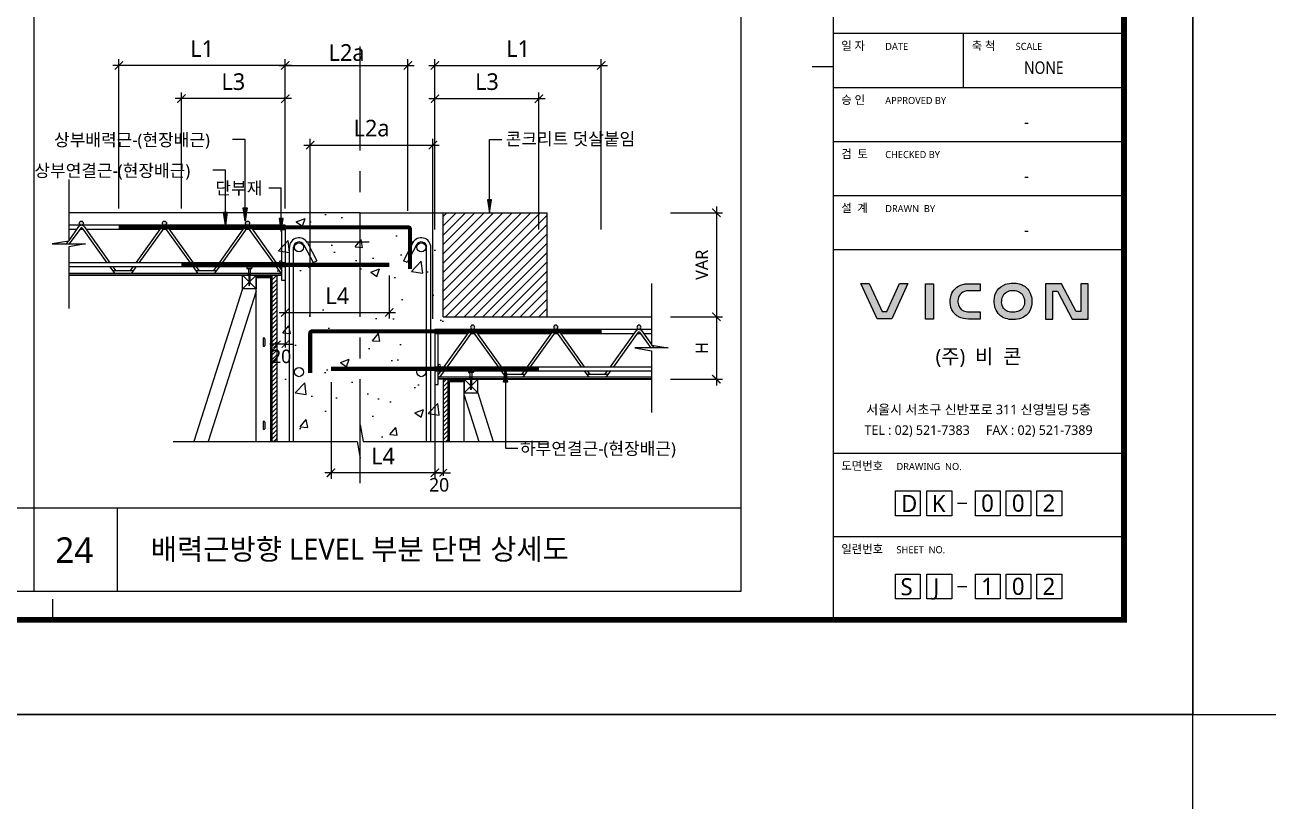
# Model space of a CAD drawing. Extents: x 10983 to 44623, y -18406 to 11294.
# Drawn here: x 24993 to 27983, y -6734 to -4868 of the extents above; entities that cross this region are included whole.
import ezdxf
from ezdxf.enums import TextEntityAlignment as Align

# ---------------------------------------------------------------- set-up
doc = ezdxf.new("R2010")
doc.units = 0
doc.header["$LTSCALE"] = 100
doc.header["$MEASUREMENT"] = 0
doc.header["$PDMODE"] = 3
doc.header["$PDSIZE"] = 10
for name, pattern in [('CEN', [62, 60, -1, 0, -1]), ('CENTERX2', [4, 2.5, -0.5, 0.5, -0.5]), ('HID', [2.5, 1.5, -1]), ('HIDDEN', [0.375, 0.25, -0.125])]:
    doc.linetypes.add(name, pattern=pattern)
doc.layers.get('0').update_dxf_attribs({"linetype": 'CONTINUOUS'})
doc.layers.get('Defpoints').update_dxf_attribs({"color": 165, "linetype": 'CONTINUOUS'})
for name, color, linetype in [('-비콘 단부', 7, 'CONTINUOUS'), ('0-TEXT', 3, 'CONTINUOUS'), ('DECK-CEN', 1, 'CEN'), ('DECK-CON', 2, 'CONTINUOUS'), ('DECK-DIM', 255, 'CONTINUOUS'), ('DECK-ETC STEEL', 6, 'CONTINUOUS'), ('DECK-HATCH', 251, 'CONTINUOUS'), ('DECK-JOINT BAR', 4, 'HIDDEN'), ('DECK-LATTICE', 7, 'CONTINUOUS'), ('DECK-PG', 4, 'CONTINUOUS'), ('DECK-RC', 251, 'CONTINUOUS'), ('DECK-RC(ETC)', 252, 'CONTINUOUS'), ('DECK-TABLE', 7, 'CONTINUOUS'), ('DECK-TEXT', 7, 'CONTINUOUS'), ('DECK-TITLE TEXT', 3, 'CONTINUOUS'), ('DECK-TRANS', 3, 'CONTINUOUS'), ('form', 7, 'CONTINUOUS'), ('form_TEX', 7, 'CONTINUOUS')]:
    doc.layers.add(name, color=color, linetype=linetype)
doc.styles.add('SY Panel', font='malgun.ttf')
doc.styles.add('VICON TEXT', font='malgun.ttf')
doc.dimstyles.new('STDECK-DIM', dxfattribs={"dimtxt": 35, "dimasz": 20, "dimexe": 15, "dimexo": 40, "dimgap": 10, "dimtad": 1, "dimdec": 0, "dimtxsty": 'SY Panel', "dimblk": 'ARCHTICK', "dimcen": 2.5, "dimdle": 15, "dimclrd": 7, "dimclre": 7, "dimclrt": 6, "dimadec": 0, "dimazin": 0, "dimtfac": 1, "dimtdec": 0, "dimtmove": 0, "dimatfit": 3, "dimldrblk": 'ARCHTICK', "dimfxl": 1, "dimarcsym": 0})
doc.dimstyles.new('STDECK-DIM 2', dxfattribs={"dimscale": 2.5, "dimtxt": 12, "dimasz": 7, "dimexe": 3, "dimexo": 3, "dimgap": 3, "dimtad": 1, "dimdec": 0, "dimlunit": 6, "dimtxsty": 'VICON TEXT', "dimblk": 'ARCHTICK', "dimcen": 2.5, "dimclrd": 7, "dimclre": 7, "dimclrt": 6, "dimadec": 0, "dimazin": 0, "dimtfac": 1, "dimtdec": 0, "dimtix": 1, "dimtmove": 0, "dimatfit": 3, "dimfxl": 1, "dimarcsym": 0})
pattern_1 = [(45, (-2415.1005, -5154.619), (-5.3033009, 5.3033009), [])]

# ---------------------------------------------------------------- blocks, each defined once
blk = doc.blocks.new('_ArchTick')
at = {"color": 0, "linetype": 'ByBlock', "const_width": 0.15}
blk.add_lwpolyline([(-0.5, -0.5), (0.5, 0.5)], dxfattribs=at)
blk = doc.blocks.new('*D333')
at = {"layer": 'DECK-DIM', "color": 7, "lineweight": -2}
for p, q in [((25219.5, -5309.9), (25219.5, -4950.5)), ((25619.5, -5309.9), (25619.5, -4950.5)), ((25634.5, -4965.5), (25204.5, -4965.5))]:
    blk.add_line(p, q, dxfattribs=at)
at = {"layer": 'Defpoints', "color": 0, "ltscale": 0.5}
for p in [(25219.5, -4965.5), (25219.5, -5349.9), (25619.5, -5349.9)]:
    blk.add_point(p, dxfattribs=at)
at = {"layer": 'DECK-DIM', "color": 7, "lineweight": -2, "ltscale": 0.5, "xscale": 20, "yscale": 20, "zscale": 20, "rotation": 180}
blk.add_blockref('_ArchTick', (25219.5, -4965.5), dxfattribs=at)
at = {"layer": 'DECK-DIM', "color": 7, "lineweight": -2, "ltscale": 0.5, "xscale": 20, "yscale": 20, "zscale": 20}
blk.add_blockref('_ArchTick', (25619.5, -4965.5), dxfattribs=at)
at = {"layer": 'DECK-DIM', "color": 6, "ltscale": 0.5, "insert": (25419.5, -4925.1), "char_height": 40, "attachment_point": 5, "style": 'SY Panel'}
blk.add_mtext('L1', dxfattribs=at)
blk = doc.blocks.new('*D334')
at = {"layer": 'DECK-DIM', "color": 7, "lineweight": -2}
for p, q in [((25634.5, -5045.5), (25354.5, -5045.5)), ((25369.5, -5309.9), (25369.5, -5030.5)), ((25619.5, -5309.9), (25619.5, -5030.5))]:
    blk.add_line(p, q, dxfattribs=at)
at = {"layer": 'Defpoints', "color": 0, "ltscale": 0.5}
for p in [(25369.5, -5045.5), (25369.5, -5349.9), (25619.5, -5349.9)]:
    blk.add_point(p, dxfattribs=at)
at = {"layer": 'DECK-DIM', "color": 7, "lineweight": -2, "ltscale": 0.5, "xscale": 20, "yscale": 20, "zscale": 20, "rotation": 180}
blk.add_blockref('_ArchTick', (25369.5, -5045.5), dxfattribs=at)
at = {"layer": 'DECK-DIM', "color": 7, "lineweight": -2, "ltscale": 0.5, "xscale": 20, "yscale": 20, "zscale": 20}
blk.add_blockref('_ArchTick', (25619.5, -5045.5), dxfattribs=at)
at = {"layer": 'DECK-DIM', "color": 6, "ltscale": 0.5, "insert": (25494.5, -5004.9), "char_height": 40, "attachment_point": 5, "style": 'SY Panel'}
blk.add_mtext('L3', dxfattribs=at)
blk = doc.blocks.new('*D386')
at = {"layer": 'DECK-DIM', "color": 7, "lineweight": -2}
for p, q in [((25979.5, -5359.9), (25979.5, -4950.5)), ((26379.5, -5359.9), (26379.5, -4950.5)), ((25964.5, -4965.5), (26394.5, -4965.5))]:
    blk.add_line(p, q, dxfattribs=at)
at = {"layer": 'Defpoints', "color": 0, "ltscale": 0.5}
for p in [(26379.5, -4965.5), (25979.5, -5399.9), (26379.5, -5399.9)]:
    blk.add_point(p, dxfattribs=at)
at = {"layer": 'DECK-DIM', "color": 7, "lineweight": -2, "ltscale": 0.5, "xscale": 20, "yscale": 20, "zscale": 20, "rotation": 180}
blk.add_blockref('_ArchTick', (25979.5, -4965.5), dxfattribs=at)
at = {"layer": 'DECK-DIM', "color": 7, "lineweight": -2, "ltscale": 0.5, "xscale": 20, "yscale": 20, "zscale": 20}
blk.add_blockref('_ArchTick', (26379.5, -4965.5), dxfattribs=at)
at = {"layer": 'DECK-DIM', "color": 6, "ltscale": 0.5, "insert": (26179.5, -4925.1), "char_height": 40, "attachment_point": 5, "style": 'SY Panel'}
blk.add_mtext('L1', dxfattribs=at)
blk = doc.blocks.new('*D387')
at = {"layer": 'DECK-DIM', "color": 7, "lineweight": -2}
for p, q in [((26546.2, -5319.9), (26671.2, -5319.9)), ((26656.2, -5304.9), (26656.2, -5584.9)), ((26546.2, -5569.9), (26671.2, -5569.9))]:
    blk.add_line(p, q, dxfattribs=at)
at = {"layer": 'Defpoints', "color": 0, "ltscale": 0.5}
for p in [(26506.2, -5319.9), (26506.2, -5569.9), (26656.2, -5569.9)]:
    blk.add_point(p, dxfattribs=at)
at = {"layer": 'DECK-DIM', "color": 7, "lineweight": -2, "ltscale": 0.5, "xscale": 20, "yscale": 20, "zscale": 20}
for p, rotation in [((26656.2, -5319.9), 90), ((26656.2, -5569.9), 270)]:
    blk.add_blockref('_ArchTick', p, dxfattribs=dict(at, rotation=rotation))
at = {"layer": 'DECK-DIM', "color": 6, "ltscale": 0.5, "insert": (26621.2, -5444.9), "char_height": 30, "attachment_point": 5, "rotation": 90, "style": 'SY Panel'}
blk.add_mtext('VAR', dxfattribs=at)
blk = doc.blocks.new('*D388')
at = {"layer": 'DECK-DIM', "color": 7, "lineweight": -2}
for p, q in [((26656.2, -5554.9), (26656.2, -5734.9)), ((26546.2, -5569.9), (26671.2, -5569.9)), ((26546.2, -5719.9), (26671.2, -5719.9))]:
    blk.add_line(p, q, dxfattribs=at)
at = {"layer": 'Defpoints', "color": 0, "ltscale": 0.5}
for p in [(26506.2, -5569.9), (26506.2, -5719.9), (26656.2, -5719.9)]:
    blk.add_point(p, dxfattribs=at)
at = {"layer": 'DECK-DIM', "color": 7, "lineweight": -2, "ltscale": 0.5, "xscale": 20, "yscale": 20, "zscale": 20}
for p, rotation in [((26656.2, -5569.9), 90), ((26656.2, -5719.9), 270)]:
    blk.add_blockref('_ArchTick', p, dxfattribs=dict(at, rotation=rotation))
at = {"layer": 'DECK-DIM', "color": 6, "ltscale": 0.5, "insert": (26621.2, -5644.9), "char_height": 30, "attachment_point": 5, "rotation": 90, "style": 'SY Panel'}
blk.add_mtext('H', dxfattribs=at)
blk = doc.blocks.new('*D389')
at = {"layer": 'DECK-DIM', "color": 7, "lineweight": -2}
for p, q in [((25979.5, -5806.2), (25979.5, -5952.4)), ((25999.5, -5806.2), (25999.5, -5952.4)), ((25979.5, -5944.9), (25962, -5944.9)), ((25979.5, -5944.9), (25999.5, -5944.9)), ((25999.5, -5944.9), (26017, -5944.9))]:
    blk.add_line(p, q, dxfattribs=at)
at = {"layer": 'Defpoints', "color": 0, "ltscale": 0.5}
for p in [(25979.5, -5798.7), (25999.5, -5798.7), (25999.5, -5944.9)]:
    blk.add_point(p, dxfattribs=at)
at = {"layer": 'DECK-DIM', "color": 7, "lineweight": -2, "ltscale": 0.5, "xscale": 17.5, "yscale": 17.5, "zscale": 17.5}
blk.add_blockref('_ArchTick', (25979.5, -5944.9), dxfattribs=at)
at = {"layer": 'DECK-DIM', "color": 7, "lineweight": -2, "ltscale": 0.5, "xscale": 17.5, "yscale": 17.5, "zscale": 17.5, "rotation": 180}
blk.add_blockref('_ArchTick', (25999.5, -5944.9), dxfattribs=at)
at = {"layer": 'DECK-DIM', "color": 6, "ltscale": 0.5, "insert": (25989.5, -5974.2), "char_height": 32.5, "attachment_point": 5, "style": 'VICON TEXT'}
blk.add_mtext('20', dxfattribs=at)
blk = doc.blocks.new('*D390')
at = {"layer": 'DECK-DIM', "color": 7, "lineweight": -2}
for p, q in [((25964.5, -5045.5), (26244.5, -5045.5)), ((25979.5, -5359.9), (25979.5, -5030.5)), ((26229.5, -5359.9), (26229.5, -5030.5))]:
    blk.add_line(p, q, dxfattribs=at)
at = {"layer": 'Defpoints', "color": 0, "ltscale": 0.5}
for p in [(26229.5, -5045.5), (25979.5, -5399.9), (26229.5, -5399.9)]:
    blk.add_point(p, dxfattribs=at)
at = {"layer": 'DECK-DIM', "color": 7, "lineweight": -2, "ltscale": 0.5, "xscale": 20, "yscale": 20, "zscale": 20, "rotation": 180}
blk.add_blockref('_ArchTick', (25979.5, -5045.5), dxfattribs=at)
at = {"layer": 'DECK-DIM', "color": 7, "lineweight": -2, "ltscale": 0.5, "xscale": 20, "yscale": 20, "zscale": 20}
blk.add_blockref('_ArchTick', (26229.5, -5045.5), dxfattribs=at)
at = {"layer": 'DECK-DIM', "color": 6, "ltscale": 0.5, "insert": (26104.5, -5004.9), "char_height": 40, "attachment_point": 5, "style": 'SY Panel'}
blk.add_mtext('L3', dxfattribs=at)
blk = doc.blocks.new('*D391')
at = {"layer": 'DECK-DIM', "color": 7, "lineweight": -2}
for p, q in [((25599.5, -5497.4), (25599.5, -5643.5)), ((25619.5, -5497.4), (25619.5, -5643.5)), ((25599.5, -5636), (25582, -5636)), ((25619.5, -5636), (25599.5, -5636)), ((25619.5, -5636), (25637, -5636))]:
    blk.add_line(p, q, dxfattribs=at)
at = {"layer": 'Defpoints', "color": 0, "ltscale": 0.5}
for p in [(25599.5, -5489.9), (25619.5, -5489.9), (25599.5, -5636)]:
    blk.add_point(p, dxfattribs=at)
at = {"layer": 'DECK-DIM', "color": 7, "lineweight": -2, "ltscale": 0.5, "xscale": 17.5, "yscale": 17.5, "zscale": 17.5}
blk.add_blockref('_ArchTick', (25599.5, -5636), dxfattribs=at)
at = {"layer": 'DECK-DIM', "color": 7, "lineweight": -2, "ltscale": 0.5, "xscale": 17.5, "yscale": 17.5, "zscale": 17.5, "rotation": 180}
blk.add_blockref('_ArchTick', (25619.5, -5636), dxfattribs=at)
at = {"layer": 'DECK-DIM', "color": 6, "ltscale": 0.5, "insert": (25609.5, -5665.3), "char_height": 32.5, "attachment_point": 5, "style": 'VICON TEXT'}
blk.add_mtext('20', dxfattribs=at)
blk = doc.blocks.new('*D392')
at = {"layer": 'DECK-DIM', "color": 7, "lineweight": -2}
for p, q in [((25619.5, -5470.4), (25619.5, -5574.3)), ((25869.5, -5470.4), (25869.5, -5574.3)), ((25604.5, -5559.3), (25884.5, -5559.3))]:
    blk.add_line(p, q, dxfattribs=at)
at = {"layer": 'Defpoints', "color": 0, "ltscale": 0.5}
for p in [(25619.5, -5430.4), (25869.5, -5430.4), (25869.5, -5559.3)]:
    blk.add_point(p, dxfattribs=at)
at = {"layer": 'DECK-DIM', "color": 7, "lineweight": -2, "ltscale": 0.5, "xscale": 20, "yscale": 20, "zscale": 20, "rotation": 180}
blk.add_blockref('_ArchTick', (25619.5, -5559.3), dxfattribs=at)
at = {"layer": 'DECK-DIM', "color": 7, "lineweight": -2, "ltscale": 0.5, "xscale": 20, "yscale": 20, "zscale": 20}
blk.add_blockref('_ArchTick', (25869.5, -5559.3), dxfattribs=at)
at = {"layer": 'DECK-DIM', "color": 6, "ltscale": 0.5, "insert": (25744.5, -5519.3), "char_height": 40, "attachment_point": 5, "style": 'SY Panel'}
blk.add_mtext('L4', dxfattribs=at)
blk = doc.blocks.new('*D393')
at = {"layer": 'DECK-DIM', "color": 7, "lineweight": -2}
for p, q in [((25729.5, -5727.3), (25729.5, -5959.9)), ((25979.5, -5723), (25979.5, -5959.9)), ((25994.5, -5944.9), (25714.5, -5944.9))]:
    blk.add_line(p, q, dxfattribs=at)
at = {"layer": 'Defpoints', "color": 0, "ltscale": 0.5}
for p in [(25729.5, -5687.3), (25979.5, -5683), (25729.5, -5944.9)]:
    blk.add_point(p, dxfattribs=at)
at = {"layer": 'DECK-DIM', "color": 7, "lineweight": -2, "ltscale": 0.5, "xscale": 20, "yscale": 20, "zscale": 20, "rotation": 180}
blk.add_blockref('_ArchTick', (25729.5, -5944.9), dxfattribs=at)
at = {"layer": 'DECK-DIM', "color": 7, "lineweight": -2, "ltscale": 0.5, "xscale": 20, "yscale": 20, "zscale": 20}
blk.add_blockref('_ArchTick', (25979.5, -5944.9), dxfattribs=at)
at = {"layer": 'DECK-DIM', "color": 6, "ltscale": 0.5, "insert": (25854.5, -5904.9), "char_height": 40, "attachment_point": 5, "style": 'SY Panel'}
blk.add_mtext('L4', dxfattribs=at)
blk = doc.blocks.new('*D161')
at = {"layer": 'DECK-DIM', "color": 7, "lineweight": -2}
for p, q in [((25619.5, -5309.9), (25619.5, -4950.5)), ((25914.5, -5314.9), (25914.5, -4950.5)), ((25604.5, -4965.5), (25929.5, -4965.5))]:
    blk.add_line(p, q, dxfattribs=at)
at = {"layer": 'Defpoints', "color": 0, "ltscale": 0.5}
for p in [(25914.5, -4965.5), (25619.5, -5349.9), (25914.5, -5354.9)]:
    blk.add_point(p, dxfattribs=at)
at = {"layer": 'DECK-DIM', "color": 7, "lineweight": -2, "ltscale": 0.5, "xscale": 20, "yscale": 20, "zscale": 20, "rotation": 180}
blk.add_blockref('_ArchTick', (25619.5, -4965.5), dxfattribs=at)
at = {"layer": 'DECK-DIM', "color": 7, "lineweight": -2, "ltscale": 0.5, "xscale": 20, "yscale": 20, "zscale": 20}
blk.add_blockref('_ArchTick', (25914.5, -4965.5), dxfattribs=at)
at = {"layer": 'DECK-DIM', "color": 6, "ltscale": 0.5, "insert": (25767, -4934.9), "char_height": 40, "attachment_point": 5, "style": 'SY Panel'}
blk.add_mtext('L2a', dxfattribs=at)
blk = doc.blocks.new('*D162')
at = {"layer": 'DECK-DIM', "color": 7, "lineweight": -2}
for p, q in [((25679.5, -5569.9), (25679.5, -5142.1)), ((25974.5, -5574.9), (25974.5, -5142.1)), ((25664.5, -5157.1), (25989.5, -5157.1))]:
    blk.add_line(p, q, dxfattribs=at)
at = {"layer": 'Defpoints', "color": 0, "ltscale": 0.5}
for p in [(25974.5, -5157.1), (25679.5, -5609.9), (25974.5, -5614.9)]:
    blk.add_point(p, dxfattribs=at)
at = {"layer": 'DECK-DIM', "color": 7, "lineweight": -2, "ltscale": 0.5, "xscale": 20, "yscale": 20, "zscale": 20, "rotation": 180}
blk.add_blockref('_ArchTick', (25679.5, -5157.1), dxfattribs=at)
at = {"layer": 'DECK-DIM', "color": 7, "lineweight": -2, "ltscale": 0.5, "xscale": 20, "yscale": 20, "zscale": 20}
blk.add_blockref('_ArchTick', (25974.5, -5157.1), dxfattribs=at)
at = {"layer": 'DECK-DIM', "color": 6, "ltscale": 0.5, "insert": (25827, -5116.5), "char_height": 40, "attachment_point": 5, "style": 'SY Panel'}
blk.add_mtext('L2a', dxfattribs=at)
blk = doc.blocks.new('tg3')
at = {"layer": 'DECK-TRANS', "ltscale": 0.5}
h = blk.add_hatch(color=3, dxfattribs=at)
h.dxf.hatch_style = 1
h.paths.add_polyline_path([(6018.8, 42141.7, 1), (6008.8, 42141.7, 0.399881), (6013.6, 42136.7), (6014.1, 42136.7, 0.399881)])
h.paths.add_polyline_path([(6208.9, 42141.7, 1), (6218.9, 42141.7, 1)])
h.paths.add_polyline_path([(6418.8, 42141.7, 1), (6408.8, 42141.7, 0.399881), (6413.6, 42136.7), (6414.1, 42136.7, 0.399881)])
at = {"layer": '-비콘 단부', "color": 116, "ltscale": 0.5}
blk.add_lwpolyline([(6496.5, 42046.7), (6496.5, 42126.7), (6504.5, 42126.7), (6504.5, 42004), (6496.5, 42004), (6496.5, 42036.7)], dxfattribs=at)
blk.add_circle((6494, 42049.2), 2.5, dxfattribs=at)
at = {"layer": 'DECK-LATTICE', "ltscale": 0.5}
for p, q in [((6504.5, 42136.7), (5983.8, 42136.7)), ((6007.5, 42133.4), (5983.8, 42100.3)), ((6020.5, 42133.4), (6082.8, 42046.7)), ((6207.5, 42133.4), (6145.2, 42046.7)), ((6220.5, 42133.4), (6282.8, 42046.7)), ((6407.5, 42133.4), (6345.2, 42046.7)), ((6420.5, 42133.4), (6482.8, 42046.7)), ((6504.5, 42136.7), (6504.5, 42126.7)), ((6002.7, 42126.7), (5983.8, 42126.7)), ((6012.4, 42129.9), (5985, 42091.7)), ((6017.9, 42126.7), (6010.1, 42126.7)), ((6015.6, 42129.9), (6075.4, 42046.7)), ((6202.7, 42126.7), (6025.3, 42126.7)), ((6212.4, 42129.9), (6152.6, 42046.7)), ((6217.9, 42126.7), (6210.1, 42126.7)), ((6215.6, 42129.9), (6275.4, 42046.7)), ((6402.7, 42126.7), (6225.3, 42126.7)), ((6412.4, 42129.9), (6352.6, 42046.7)), ((6417.9, 42126.7), (6410.1, 42126.7)), ((6415.6, 42129.9), (6475.4, 42046.7)), ((6504.5, 42126.7), (6425.3, 42126.7)), ((5982.5, 42098.6), (5977.6, 42091.7)), ((6504.5, 42046.7), (5983.8, 42046.7)), ((6504.5, 42036.7), (5983.8, 42036.7)), ((6082.6, 42036.7), (6093.4, 42021.7)), ((6089.1, 42027.7), (6139, 42027.7)), ((6090, 42036.7), (6096.5, 42027.7)), ((6093.4, 42021.7), (6134.6, 42021.7)), ((6138, 42036.7), (6131.6, 42027.7)), ((6145.4, 42036.7), (6134.6, 42021.7)), ((6282.6, 42036.7), (6293.4, 42021.7)), ((6289.1, 42027.7), (6339, 42027.7)), ((6290, 42036.7), (6296.5, 42027.7)), ((6293.4, 42021.7), (6334.6, 42021.7)), ((6338, 42036.7), (6331.6, 42027.7)), ((6345.4, 42036.7), (6334.6, 42021.7)), ((6482.6, 42036.7), (6493.4, 42021.7)), ((6490, 42036.7), (6496.5, 42027.7))]:
    blk.add_line(p, q, dxfattribs=at)
for centre, radius in [((6014, 42128.7), 8), ((6214, 42128.7), 8), ((6414, 42128.7), 8), ((6014, 42128.7), 2), ((6214, 42128.7), 2), ((6414, 42128.7), 2)]:
    blk.add_arc(centre, radius, 35.7097, 144.2903, dxfattribs=at)
at = {"layer": 'DECK-PG', "ltscale": 0.5}
for p, q in [((5983.8, 42021.7), (6495.5, 42021.7)), ((5983.8, 42017.2), (6495.5, 42017.2)), ((5983.8, 42016.7), (6495.5, 42016.7)), ((6495.5, 42016.7), (6495.5, 42021.7))]:
    blk.add_line(p, q, dxfattribs=at)
at = {"layer": 'DECK-TRANS', "ltscale": 0.5}
for centre in [(6013.8, 42141.7), (6213.9, 42141.7), (6413.8, 42141.7)]:
    blk.add_circle(centre, 5, dxfattribs=at)
blk = doc.blocks.new('VICON 로고')
h = blk.add_hatch(color=8)
h.dxf.hatch_style = 1
h.paths.add_polyline_path([(21112.8, 2783.5), (21157.6, 2783.5), (21205.8, 2889.7), (21180.7, 2889.7), (21142.4, 2805.5), (21128, 2805.5), (21089.6, 2889.7), (21064.5, 2889.7)])
h.paths.add_polyline_path([(21259, 2783.4), (21282.4, 2783.4), (21282.4, 2889.5), (21259, 2889.5)])
h.paths.add_polyline_path([(21356.5, 2842.7, -0.373541), (21386.1, 2868.3), (21423.2, 2868.3), (21423.2, 2889.5), (21386.1, 2889.5, 0.051671), (21370.5, 2887.3, 0.131595), (21347.5, 2874.5, 0.127719), (21335.9, 2855.4, 0.067192), (21332.7, 2835.5, 0.01143), (21332.7, 2833.1, 0.141078), (21341.5, 2804.8, 0.061908), (21348.1, 2797, 0.071442), (21357.9, 2790.3, 0.114733), (21387.6, 2783.4), (21423.2, 2783.4), (21423.2, 2805.1), (21387.6, 2805.1, -0.017106), (21381.1, 2805.6, -0.30682), (21357.5, 2826.2, -0.100525)])
h.paths.add_polyline_path([(21481.4, 2795.5, 0.088872), (21493.7, 2787.3, 0.086691), (21516.4, 2781.7, 0.078736), (21540.8, 2783.9, 0.121785), (21562.4, 2795.4, 0.170478), (21577.7, 2823.4, 0.035083), (21578.6, 2833, 0.022918), (21578.5, 2839.4, 0.077261), (21573.7, 2860.7, 0.105839), (21563.2, 2876.4, 0.135555), (21540.4, 2888.9, 0.052602), (21521.7, 2891.4, 0.091585), (21498.9, 2887.7, 0.320638), (21465.2, 2839.2, 0.222412)])
h.paths.add_polyline_path([(21487.6, 2838.4, -0.297294), (21506.3, 2866.5, -0.092536), (21521.1, 2869.3, -0.087656), (21535.2, 2867.1, -0.116333), (21547.1, 2859.8, -0.095204), (21552.5, 2852.3, -0.065441), (21556.1, 2842.5, -0.047114), (21556.6, 2833.5, -0.031136), (21555.7, 2826.9, -0.137865), (21547.1, 2812.2, -0.101523), (21535.3, 2805.6, -0.091497), (21518, 2803.8, -0.090774), (21502.5, 2807.9, -0.13619), (21491.3, 2819.3, -0.158608)], flags=16)
h.paths.add_polyline_path([(21641.6, 2867.4), (21655.3, 2867.4), (21699.9, 2783.4), (21748, 2783.4), (21748, 2889.5), (21725.9, 2889.5), (21725.9, 2805.5), (21712, 2805.5), (21667.5, 2889.5), (21619.4, 2889.5), (21619.4, 2783.4), (21641.6, 2783.4)])
at = {"color": 8}
for points in [[(21064.5, 2889.7), (21089.6, 2889.7), (21128, 2805.5), (21142.4, 2805.5), (21180.7, 2889.7), (21205.8, 2889.7), (21157.6, 2783.5), (21112.8, 2783.5)], [(21259, 2889.5), (21282.4, 2889.5), (21282.4, 2783.4), (21259, 2783.4)], [(21619.4, 2889.5), (21619.4, 2783.4), (21641.6, 2783.4), (21641.6, 2867.4), (21655.3, 2867.4), (21699.9, 2783.4), (21748, 2783.4), (21748, 2889.5), (21725.9, 2889.5), (21725.9, 2805.5), (21712, 2805.5), (21667.5, 2889.5)]]:
    blk.add_lwpolyline(points, close=True, dxfattribs=at)
for points in [[(21423.2, 2889.5), (21423.2, 2868.3), (21386.1, 2868.3, 0.373541), (21356.5, 2842.7, 0.100525), (21357.5, 2826.2, 0.30682), (21381.1, 2805.6, 0.017106), (21387.6, 2805.1), (21423.2, 2805.1), (21423.2, 2783.4), (21387.6, 2783.4, -0.114733), (21357.9, 2790.3, -0.071442), (21348.1, 2797, -0.061908), (21341.5, 2804.8, -0.141078), (21332.7, 2833.1, -0.01143), (21332.7, 2835.5, -0.067192), (21335.9, 2855.4, -0.127719), (21347.5, 2874.5, -0.131595), (21370.5, 2887.3, -0.051671), (21386.1, 2889.5)], [(21487.6, 2838.4, -0.297294), (21506.3, 2866.5, -0.092536), (21521.1, 2869.3, -0.087656), (21535.2, 2867.1, -0.116333), (21547.1, 2859.8, -0.095204), (21552.5, 2852.3, -0.065441), (21556.1, 2842.5, -0.047114), (21556.6, 2833.5, -0.031136), (21555.7, 2826.9, -0.137865), (21547.1, 2812.2, -0.101523), (21535.3, 2805.6, -0.091497), (21518, 2803.8, -0.090774), (21502.5, 2807.9, -0.13619), (21491.3, 2819.3, -0.158608)]]:
    blk.add_lwpolyline(points, format="xyb", close=True, dxfattribs=at)
blk.add_lwpolyline([(21465.2, 2839.2, -0.320638), (21498.9, 2887.7, -0.091585), (21521.7, 2891.4, -0.052602), (21540.4, 2888.9, -0.135555), (21563.2, 2876.4, -0.105839), (21573.7, 2860.7, -0.077261), (21578.5, 2839.4, -0.022918), (21578.6, 2833, -0.035083), (21577.7, 2823.4, -0.170478), (21562.4, 2795.4, -0.121785), (21540.8, 2783.9, -0.078736), (21516.4, 2781.7, -0.086691), (21493.7, 2787.3, -0.088872), (21481.4, 2795.5, -0.222412), (21465.2, 2839.2, -0.222412)], format="xyb", dxfattribs=at)

msp = doc.modelspace()

# ---------------------------------------------------------------- hatches: boundary and pattern name
at = {"linetype": 'ByBlock'}
h = msp.add_hatch(color=256, dxfattribs=at)
h.paths.add_polyline_path([(26115.4, -5288.4), (26110.7, -5288.4), (26110.7, -5319.9)])
h.paths.add_polyline_path([(26110.7, -5288.4), (26105.9, -5288.4), (26110.7, -5319.9)])
h = msp.add_hatch(color=256, dxfattribs=at)
h.paths.add_polyline_path([(25470.7, -5318.4), (25475.4, -5318.4), (25475.4, -5349.9)])
h.paths.add_polyline_path([(25475.4, -5318.4), (25480.1, -5318.4), (25475.4, -5349.9)])
h = msp.add_hatch(color=256, dxfattribs=at)
h.paths.add_polyline_path([(25518.1, -5308.4), (25522.8, -5308.4), (25522.8, -5339.9)])
h.paths.add_polyline_path([(25522.8, -5308.4), (25527.5, -5308.4), (25522.8, -5339.9)])
h = msp.add_hatch(color=256, dxfattribs=at)
h.paths.add_polyline_path([(25614.5, -5333.8), (25609.7, -5333.8), (25609.7, -5365.2)])
h.paths.add_polyline_path([(25609.7, -5333.8), (25605, -5333.8), (25609.7, -5365.2)])
h = msp.add_hatch(color=256, dxfattribs=at)
h.paths.add_polyline_path([(26148.9, -5695.9), (26148.9, -5727.3), (26153.6, -5727.3)])
h.paths.add_polyline_path([(26148.9, -5695.9), (26144.2, -5727.3), (26148.9, -5727.3)])
at = {"layer": 'DECK-HATCH'}
h = msp.add_hatch(dxfattribs=at)
h.set_pattern_fill('AR-CONC', color=256, scale=30, style=0)
h.set_pattern_definition([(50, (-2415.1, -5154.62), (215.178, -18.8256), [22.5, -247.5]), (355, (-2415.1, -5154.62), (-41.6254, 225.6576), [18, -198]), (100.45144, (-2397.17, -5156.19), (173.5527, 206.832), [19.122, -210.3426]), (46.1842, (-2415.1, -5094.62), (320.1724, -49.6558), [33.75, -371.25]), (96.6356, (-2388.42, -5098.76), (280.3986, 292.2356), [28.683, -315.514]), (351.1842, (-2415.1, -5094.62), (280.3986, 292.2356), [27, -297]), (21, (-2385.1, -5109.62), (179.0721, -120.7857), [22.5, -247.5]), (326, (-2385.1, -5109.62), (72.9946, 217.545), [18, -198]), (71.45144, (-2370.18, -5119.68), (252.0667, 96.7593), [19.122, -210.3426]), (37.5, (-2415.1, -5154.62), (3.64796, 99.86816), [0, -195.6, 0, -201, 0, -198.75]), (7.5, (-2415.1, -5154.62), (78.92086, 118.3235), [0, -114.6, 0, -191.1, 0, -75.75]), (327.5, (-2482, -5154.62), (160.14673, -6.76646), [0, -75, 0, -234, 0, -310.5]), (317.5, (-2512, -5154.62), (174.95585, 30.0315), [0, -97.5, 0, -155.4, 0, -220.5])])
h.paths.add_polyline_path([(25799.5, -5319.9), (25599.5, -5319.9), (25599.5, -5870), (25792.4, -5870), (25799.5, -5910), (25799.5, -5830)])
h.paths.add_polyline_path([(25999.5, -5319.9), (25799.5, -5319.9), (25799.5, -5830), (25806.5, -5870), (25999.5, -5870)])
at = {"layer": 'DECK-HATCH', "linetype": 'ByBlock'}
h = msp.add_hatch(dxfattribs=at)
h.set_pattern_fill('ANSI31', color=256, scale=5, style=0)
h.set_pattern_definition([(45, (-7726021.449, -2456214.408), (-11.225320152, 11.225320152), [])])
h.paths.add_polyline_path([(26063.8, -5319.9), (25999.5, -5319.9), (25999.5, -5454.9), (26058.8, -5454.9, -0.414214), (26063.8, -5449.9), (26063.8, -5434.9)])
h.paths.add_polyline_path([(26249.5, -5319.9), (26063.8, -5319.9), (26063.8, -5444.9), (26063.8, -5449.9, -0.414214), (26068.8, -5454.9, -1), (26058.8, -5454.9), (25999.5, -5454.9), (25999.5, -5569.9), (26249.5, -5569.9)])
h = msp.add_hatch(dxfattribs=at)
h.set_pattern_fill('ANSI31', color=256, scale=60, style=0)
h.set_pattern_definition(pattern_1)
h.paths.add_polyline_path([(25599.5, -5469.9), (25587.5, -5469.9), (25587.5, -5870), (25599.5, -5870)])
h.paths.add_polyline_path([(25580.2, -5588.5), (25638.8, -5588.5), (25638.8, -5633.5), (25580.2, -5633.5)], flags=9)
h = msp.add_hatch(dxfattribs=at)
h.set_pattern_fill('ANSI31', color=256, scale=60, style=0)
h.set_pattern_definition(pattern_1)
h.paths.add_polyline_path([(26011.5, -5719.9), (25999.5, -5719.9), (25999.5, -5870), (26011.5, -5870)])

# ---------------------------------------------------------------- linework, layer by layer
at = {"linetype": 'ByBlock'}
for p, q in [((25522.8, -5143.7), (25492.8, -5143.7)), ((25522.8, -5339.9), (25522.8, -5143.7)), ((26110.7, -5143.6), (26140.7, -5143.6)), ((26110.7, -5319.9), (26110.7, -5143.6)), ((25475.4, -5217.7), (25445.4, -5217.7)), ((25475.4, -5349.9), (25475.4, -5217.7)), ((25579.7, -5260), (25609.7, -5260)), ((25609.7, -5365.2), (25609.7, -5260)), ((26148.9, -5695.9), (26148.9, -5886)), ((26148.9, -5886), (26178.9, -5886))]:
    msp.add_line(p, q, dxfattribs=at)
for points in [[(26115.4, -5288.4), (26105.9, -5288.4), (26110.7, -5319.9), (26115.4, -5288.4)], [(25470.7, -5318.4), (25480.1, -5318.4), (25475.4, -5349.9), (25470.7, -5318.4)], [(25518.1, -5308.4), (25527.5, -5308.4), (25522.8, -5339.9), (25518.1, -5308.4)], [(25614.5, -5333.8), (25605, -5333.8), (25609.7, -5365.2), (25614.5, -5333.8)], [(26153.6, -5727.3), (26144.2, -5727.3), (26148.9, -5695.9), (26153.6, -5727.3)]]:
    msp.add_lwpolyline(points, dxfattribs=at)
at = {"layer": 'DECK-CEN', "linetype": 'CENTERX2'}
msp.add_line((25799.5, -5970), (25799.5, -4898), dxfattribs=at)
at = {"layer": 'DECK-CON'}
for p, q in [((25799.5, -5319.9), (25098.8, -5319.9)), ((25799.5, -5319.9), (25999.5, -5319.9)), ((25999.5, -5569.9), (25999.5, -5319.9)), ((25999.5, -5319.9), (26249.5, -5319.9)), ((26249.5, -5569.9), (26249.5, -5319.9)), ((25599.5, -5469.9), (25098.8, -5469.9)), ((25999.5, -5569.9), (26500.2, -5569.9)), ((25999.5, -5719.9), (26500.2, -5719.9))]:
    msp.add_line(p, q, dxfattribs=at)
for points in [[(25098.8, -5239.9), (25098.8, -5387.8), (25058.8, -5394.9), (25138.8, -5394.9), (25098.8, -5401.9), (25098.8, -5549.9)], [(26500.2, -5489.9), (26500.2, -5637.8), (26540.2, -5644.9), (26460.2, -5644.9), (26500.2, -5651.9), (26500.2, -5799.9)], [(25349.5, -5870), (25792.4, -5870), (25799.5, -5910), (25799.5, -5830), (25806.5, -5870), (26249.5, -5870)]]:
    msp.add_lwpolyline(points, dxfattribs=at)
for points in [[(25587.5, -5469.9), (25599.5, -5469.9), (25599.5, -5870), (25587.5, -5870)], [(26011.5, -5719.9), (25999.5, -5719.9), (25999.5, -5870), (26011.5, -5870)]]:
    msp.add_lwpolyline(points, close=True, dxfattribs=at)
at = {"layer": 'DECK-ETC STEEL'}
for points in [[(25584.5, -5469.9), (25587.5, -5469.9), (25587.5, -5870), (25584.5, -5870), (25584.5, -5475.9), (25549.5, -5475.9), (25549.5, -5472.9), (25584.5, -5472.9), (25584.5, -5469.9), (25587.5, -5469.9)], [(26014.5, -5719.9), (26011.5, -5719.9), (26011.5, -5870), (26014.5, -5870), (26014.5, -5725.9), (26049.5, -5725.9), (26049.5, -5722.9), (26014.5, -5722.9), (26014.5, -5719.9), (26011.5, -5719.9)]]:
    msp.add_lwpolyline(points, dxfattribs=at)
at = {"layer": 'DECK-JOINT BAR', "const_width": 10}
for points in [[(25218.9, -5354.9), (25914.5, -5354.9, -0.414214), (25919.5, -5359.9), (25919.5, -5454.9)], [(25679.5, -5704.9), (25679.5, -5609.9, -0.414214), (25684.5, -5604.9), (26380.1, -5604.9)]]:
    msp.add_lwpolyline(points, format="xyb", dxfattribs=at)
for points in [[(25369.5, -5444.9), (25869.5, -5444.9)], [(26229.5, -5694.9), (25729.5, -5694.9)]]:
    msp.add_lwpolyline(points, dxfattribs=at)
at = {"layer": 'DECK-RC'}
for p, q in [((25629.5, -5870), (25629.5, -5402.9)), ((25639.5, -5870), (25639.5, -5402.9)), ((25664, -5396.8), (25686.5, -5439.8)), ((25672.9, -5392.2), (25695.3, -5435.2)), ((25926.1, -5392.2), (25903.6, -5435.2)), ((25935, -5396.8), (25912.5, -5439.8)), ((25959.5, -5870), (25959.5, -5402.9)), ((25969.5, -5870), (25969.5, -5402.9)), ((25686.5, -5439.8), (25695.3, -5435.2)), ((25912.5, -5439.8), (25903.6, -5435.2))]:
    msp.add_line(p, q, dxfattribs=at)
at = {"layer": 'DECK-RC', "linetype": 'HID'}
msp.add_line((25671.4, -5389.9), (25927.5, -5389.9), dxfattribs=at)
at = {"layer": 'DECK-RC'}
for centre in [(25652.5, -5402.9), (25946.5, -5402.9), (25652.5, -5702.9), (25946.5, -5702.9)]:
    msp.add_circle(centre, 11, dxfattribs=at)
for centre, radius, start, end in [((25652.5, -5402.9), 23, 27.5898, 180), ((25946.5, -5402.9), 23, 0, 152.4102), ((25652.5, -5402.9), 13, 27.5824, 180), ((25946.5, -5402.9), 13, 0, 152.4176)]:
    msp.add_arc(centre, radius, start, end, dxfattribs=at)
at = {"layer": 'DECK-RC(ETC)'}
for p, q in [((25549.5, -5502.9), (25516.5, -5469.9)), ((25516.5, -5502.9), (25549.5, -5469.9)), ((25527, -5450.9), (25527, -5452.9)), ((25528, -5449.9), (25538, -5449.9)), ((25528, -5453.9), (25538, -5453.9)), ((25529, -5468.5), (25529, -5469.3)), ((25529.6, -5467.9), (25530.1, -5467.9)), ((25529.6, -5469.9), (25536.4, -5469.9)), ((25530.1, -5467.9), (25535.9, -5467.9)), ((25530.7, -5456.2), (25530.7, -5466.6)), ((25532, -5467.9), (25534, -5467.9)), ((25532, -5469.9), (25532, -5490.4)), ((25534, -5469.9), (25534, -5490.4)), ((25535.3, -5456.2), (25535.3, -5466.6)), ((25535.9, -5467.9), (25536.4, -5467.9)), ((25537, -5468.5), (25537, -5469.3)), ((25539, -5450.9), (25539, -5452.9)), ((25532, -5490.4), (25533, -5495.4)), ((25533, -5495.4), (25534, -5490.4)), ((25549.5, -5870), (25549.5, -5475.9)), ((25516.5, -5502.9), (25399.5, -5870)), ((25549.5, -5508), (25434.1, -5870)), ((25566, -5622.9), (25566, -5638.9)), ((25570, -5622.9), (25570, -5638.9)), ((26060, -5700.9), (26060, -5702.9)), ((26071, -5699.9), (26061, -5699.9)), ((26071, -5703.9), (26061, -5703.9)), ((26063.7, -5706.2), (26063.7, -5716.6)), ((26068.3, -5706.2), (26068.3, -5716.6)), ((26072, -5700.9), (26072, -5702.9)), ((26082.5, -5752.9), (26049.5, -5719.9)), ((26049.5, -5752.9), (26082.5, -5719.9)), ((26049.5, -5870), (26049.5, -5725.9)), ((26062, -5718.5), (26062, -5719.3)), ((26063.1, -5717.9), (26062.6, -5717.9)), ((26069.4, -5719.9), (26062.6, -5719.9)), ((26068.9, -5717.9), (26063.1, -5717.9)), ((26067, -5717.9), (26065, -5717.9)), ((26065, -5719.9), (26065, -5740.4)), ((26066, -5745.4), (26065, -5740.4)), ((26067, -5740.4), (26066, -5745.4)), ((26067, -5719.9), (26067, -5740.4)), ((26069.4, -5717.9), (26068.9, -5717.9)), ((26070, -5718.5), (26070, -5719.3)), ((26049.5, -5758), (26085.2, -5870)), ((26082.5, -5752.9), (26119.8, -5870)), ((25566, -5822.9), (25566, -5838.9)), ((25570, -5822.9), (25570, -5838.9))]:
    msp.add_line(p, q, dxfattribs=at)
for points in [[(25516.5, -5469.9), (25549.5, -5469.9), (25549.5, -5502.9), (25516.5, -5502.9), (25516.5, -5469.9)], [(26082.5, -5719.9), (26049.5, -5719.9), (26049.5, -5752.9), (26082.5, -5752.9), (26082.5, -5719.9)]]:
    msp.add_lwpolyline(points, dxfattribs=at)
for centre, radius, start, end in [((25528, -5450.9), 1, 90, 180), ((25528, -5452.9), 1, 180, 270), ((25527.9, -5456.6), 2.75, 7.7709, 89.4479), ((25529.6, -5468.5), 0.6, 90, 180), ((25529.6, -5469.3), 0.6, 180, 270), ((25529.3, -5466.5), 1.39, 281.7725, 355.1369), ((25538, -5456.6), 2.75, 90.5521, 172.2291), ((25536.7, -5466.5), 1.39, 184.8631, 258.2275), ((25536.4, -5468.5), 0.6, 0, 90), ((25536.4, -5469.3), 0.6, 270, 0), ((25538, -5450.9), 1, 0, 90), ((25538, -5452.9), 1, 270, 0), ((25568, -5622.9), 2, 0, 180), ((25568, -5622.9), 2, 0, 180), ((25568, -5638.9), 2, 180, 0), ((26061, -5700.9), 1, 90, 180), ((26061, -5702.9), 1, 180, 270), ((26060.9, -5706.6), 2.75, 7.7709, 89.4479), ((26071, -5706.6), 2.75, 90.5521, 172.2291), ((26071, -5700.9), 1, 0, 90), ((26071, -5702.9), 1, 270, 0), ((26062.6, -5718.5), 0.6, 90, 180), ((26062.6, -5719.3), 0.6, 180, 270), ((26062.3, -5716.5), 1.39, 281.7725, 355.1369), ((26069.7, -5716.5), 1.39, 184.8631, 258.2275), ((26069.4, -5718.5), 0.6, 0, 90), ((26069.4, -5719.3), 0.6, 270, 0), ((25568, -5822.9), 2, 0, 180), ((25568, -5822.9), 2, 0, 180), ((25568, -5838.9), 2, 180, 0)]:
    msp.add_arc(centre, radius, start, end, dxfattribs=at)
at = {"layer": 'DECK-TABLE', "ltscale": 0.5}
for p, q in [((25015.1, -1280.1), (25015.1, -6230.1)), ((26715.1, -6030.1), (19915.1, -6030.1)), ((25215.1, -6030.1), (25215.1, -6230.1))]:
    msp.add_line(p, q, dxfattribs=at)
msp.add_lwpolyline([(19915.1, -1280.1), (26715.1, -1280.1), (26715.1, -6230.1), (19915.1, -6230.1)], close=True, dxfattribs=at)
at = {"layer": 'Defpoints'}
for points in [[(19392.5, -6526.2), (27802.5, -6526.2), (27802.5, -586.2), (19392.5, -586.2)], [(27802.5, -6526.2), (36212.5, -6526.2), (36212.5, -586.2), (27802.5, -586.2)], [(19392.5, -12466.3), (27802.5, -12466.3), (27802.5, -6526.2), (19392.5, -6526.2)]]:
    msp.add_lwpolyline(points, close=True, dxfattribs=at)
at = {"layer": 'form', "color": 30}
for p, q in [((26936.8, -980.1), (26936.8, -6298.4)), ((26936.8, -4968.8), (26886.8, -4968.8)), ((25060.8, -6298.4), (25060.8, -6248.4))]:
    msp.add_line(p, q, dxfattribs=at)
at = {"layer": 'form', "ltscale": 2}
for p, q in [((26936.8, -4888.4), (27636.8, -4888.4)), ((26936.8, -5018.4), (27636.8, -5018.4)), ((26936.8, -5148.4), (27636.8, -5148.4)), ((26936.8, -5278.4), (27636.8, -5278.4)), ((26936.8, -5408.4), (27636.8, -5408.4)), ((27636.8, -5898.4), (26936.8, -5898.4)), ((27236.2, -6018.4), (27258.5, -6018.4)), ((26936.8, -6098.4), (27636.8, -6098.4)), ((27236.2, -6218.4), (27258.5, -6218.4))]:
    msp.add_line(p, q, dxfattribs=at)
at = {"layer": 'form', "ltscale": 0.5}
msp.add_line((27250.4, -5018.4), (27250.4, -4888.4), dxfattribs=at)
at = {"layer": 'form', "color": 30, "const_width": 14.2}
msp.add_lwpolyline([(19683.2, -980.1), (19683.2, -6298.4), (27636.8, -6298.4), (27636.8, -980.1)], close=True, dxfattribs=at)
at = {"layer": 'form', "ltscale": 0.5}
for points in [[(27086.8, -5988.5), (27146.6, -5988.5), (27146.6, -6048.2), (27086.8, -6048.2)], [(27162.5, -5988.5), (27222.2, -5988.5), (27222.2, -6048.2), (27162.5, -6048.2)], [(27279.3, -5988.5), (27339, -5988.5), (27339, -6048.2), (27279.3, -6048.2)], [(27353.2, -5988.5), (27412.9, -5988.5), (27412.9, -6048.2), (27353.2, -6048.2)], [(27427.1, -5988.5), (27486.8, -5988.5), (27486.8, -6048.2), (27427.1, -6048.2)], [(27086.8, -6188.5), (27146.6, -6188.5), (27146.6, -6248.2), (27086.8, -6248.2)], [(27162.5, -6188.5), (27222.2, -6188.5), (27222.2, -6248.2), (27162.5, -6248.2)], [(27279.3, -6188.5), (27339, -6188.5), (27339, -6248.2), (27279.3, -6248.2)], [(27353.2, -6188.5), (27412.9, -6188.5), (27412.9, -6248.2), (27353.2, -6248.2)], [(27427.1, -6188.5), (27486.8, -6188.5), (27486.8, -6248.2), (27427.1, -6248.2)]]:
    msp.add_lwpolyline(points, close=True, dxfattribs=at)

# ---------------------------------------------------------------- block references
at = {"layer": '-비콘 단부'}
msp.add_blockref('tg3', (19115, -47486.6), dxfattribs=at)
at = {"layer": '-비콘 단부', "xscale": -1}
msp.add_blockref('tg3', (32483.9, -47736.6), dxfattribs=at)
at = {"layer": 'form', "xscale": 0.8, "yscale": 0.8, "zscale": 0.8}
msp.add_blockref('VICON 로고', (10152.4, -7802), dxfattribs=at)

# ---------------------------------------------------------------- texts
at = {"layer": '0-TEXT', "style": 'VICON TEXT', "width": 0.85}
msp.add_text('NONE', height=30, dxfattribs=at).set_placement((27443.8, -4986), align=Align.CENTER)
at = {"layer": '0-TEXT', "style": 'VICON TEXT'}
for p in [(27402.1, -5116), (27402.1, -5246), (27402.1, -5376)]:
    msp.add_text('-', height=30, dxfattribs=at).set_placement(p, align=Align.CENTER)
for s, p in [('0', (27293, -6038.5)), ('0', (27366.9, -6038.5)), ('2', (27440.8, -6038.5)), ('1', (27293, -6238.5)), ('0', (27366.9, -6238.5)), ('2', (27440.8, -6238.5))]:
    msp.add_text(s, height=41.2, dxfattribs=at).set_placement(p)
at = {"layer": 'DECK-TEXT', "style": 'VICON TEXT'}
for s, p in [('상부배력근-(현장배근)', (25063.4, -5159.5)), ('콘크리트 덧살붙임', (26149.6, -5157.3)), ('상부연결근-(현장배근)', (25016, -5233.5)), ('단부재', (25451.4, -5275.8)), ('하부연결근-(현장배근)', (26184, -5901.8))]:
    msp.add_text(s, height=30, dxfattribs=at).set_placement(p)
at = {"layer": 'DECK-TITLE TEXT', "color": 3, "style": 'VICON TEXT'}
for s, height, p in [('24', 61.43, (25066.3, -6161.6)), ('배력근방향 LEVEL 부분 단면 상세도', 50.257, (25296.1, -6153.8))]:
    msp.add_text(s, height=height, dxfattribs=at).set_placement(p)
at = {"layer": 'form', "style": 'VICON TEXT'}
for s, p in [('D', (27100.5, -6039.3)), ('K', (27174.4, -6039.3)), ('S', (27099, -6239.4)), ('J', (27177.6, -6239.4))]:
    msp.add_text(s, height=41, dxfattribs=at).set_placement(p)
at = {"layer": 'form_TEX', "ltscale": 2, "style": 'VICON TEXT'}
for s, height, p in [('일 자', 20, (26956.8, -4928.4)), ('DATE', 17, (27062.4, -4928.4)), ('축 척', 20, (27270.4, -4928.4)), ('SCALE', 17, (27376, -4928.4)), ('승 인', 20, (26956.8, -5058.4)), ('APPROVED BY', 17, (27062.4, -5058.4)), ('검  토', 20, (26956.8, -5188.4)), ('CHECKED BY', 17, (27062.4, -5188.4)), ('설  계', 20, (26956.8, -5318.4)), ('DRAWN  BY', 17, (27062.4, -5318.4)), ('도면번호', 20, (26956.8, -5938.4)), ('DRAWING  NO.', 17, (27089.5, -5938.4)), ('일련번호', 20, (26956.8, -6138.4)), ('SHEET  NO.', 17, (27089.5, -6138.4))]:
    msp.add_text(s, height=height, dxfattribs=at).set_placement(p)
at = {"layer": 'form_TEX', "style": 'VICON TEXT'}
msp.add_text('서울시 서초구 신반포로 311 신영빌딩 5층', height=23, dxfattribs=at).set_placement((27286.8, -5792.6), align=Align.MIDDLE)
at = {"layer": 'form_TEX', "attachment_point": 5, "style": 'VICON TEXT'}
for s, insert, char_height, width in [('(주)  비  콘', (27286.8, -5669.1), 35, 383.636), ('TEL : 02) 521-7383     FAX : 02) 521-7389', (27286.8, -5844.9), 23, 685.972)]:
    msp.add_mtext(s, dxfattribs=dict(at, insert=insert, char_height=char_height, width=width))

# ---------------------------------------------------------------- dimensions: what is measured, and where the dimension line sits
at = {"layer": 'DECK-DIM'}
for base, p1, p2, angle, text, override, picture, middle in [((25219.5, -4965.5), (25619.5, -5349.9), (25219.5, -5349.9), 180, 'L1', {"dimtxt": 40, "dimgap": 20}, '*D333', (25419.5, -4925.1)), ((25369.5, -5045.5), (25619.5, -5349.9), (25369.5, -5349.9), 180, 'L3', {"dimtxt": 40, "dimgap": 20}, '*D334', (25494.5, -5004.9)), ((26656.2, -5569.9), (26506.2, -5319.9), (26506.2, -5569.9), 90, 'VAR', {"dimtxt": 30, "dimgap": 20}, '*D387', (26621.2, -5444.9)), ((26656.2, -5719.9), (26506.2, -5569.9), (26506.2, -5719.9), 90, 'H', {"dimtxt": 30, "dimgap": 20}, '*D388', (26621.2, -5644.9)), ((25729.5, -5944.9), (25979.5, -5683), (25729.5, -5687.3), 180, 'L4', {"dimtxt": 40, "dimgap": 20}, '*D393', (25854.5, -5904.9))]:
    dim = msp.add_linear_dim(base=base, p1=p1, p2=p2, angle=angle, text=text, dimstyle='STDECK-DIM', override=override, dxfattribs=at)
    dim.commit()
    dim.dimension.update_dxf_attribs({"geometry": picture, "text_midpoint": middle})
for base, p1, p2, text, override, picture, middle in [((26379.5, -4965.5), (25979.5, -5399.9), (26379.5, -5399.9), 'L1', {"dimtxt": 40, "dimgap": 20}, '*D386', (26179.5, -4925.1)), ((25914.5, -4965.5), (25619.5, -5349.9), (25914.5, -5354.9), 'L2a', {"dimtxt": 40}, '*D161', (25767, -4934.9)), ((26229.5, -5045.5), (25979.5, -5399.9), (26229.5, -5399.9), 'L3', {"dimtxt": 40, "dimgap": 20}, '*D390', (26104.5, -5004.9)), ((25974.5, -5157.1), (25679.5, -5609.9), (25974.5, -5614.9), 'L2a', {"dimtxt": 40, "dimgap": 20}, '*D162', (25827, -5116.5)), ((25869.5, -5559.3), (25619.5, -5430.4), (25869.5, -5430.4), 'L4', {"dimtxt": 40, "dimgap": 20}, '*D392', (25744.5, -5519.3))]:
    dim = msp.add_linear_dim(base=base, p1=p1, p2=p2, text=text, dimstyle='STDECK-DIM', override=override, dxfattribs=at)
    dim.commit()
    dim.dimension.update_dxf_attribs({"geometry": picture, "text_midpoint": middle})
dim = msp.add_linear_dim(base=(25599.5, -5636), p1=(25619.5, -5489.9), p2=(25599.5, -5489.9), angle=180, dimstyle='STDECK-DIM 2', override={"dimtxt": 13, "dimgap": 5, "dimtad": 2, "dimtoh": 0}, dxfattribs=at)
dim.commit()
dim.dimension.update_dxf_attribs({"geometry": '*D391', "text_midpoint": (25609.5, -5665.3)})
dim = msp.add_linear_dim(base=(25999.5, -5944.9), p1=(25979.5, -5798.7), p2=(25999.5, -5798.7), dimstyle='STDECK-DIM 2', override={"dimtxt": 13, "dimgap": 5, "dimtad": 2, "dimtoh": 0}, dxfattribs=at)
dim.commit()
dim.dimension.update_dxf_attribs({"geometry": '*D389', "text_midpoint": (25989.5, -5974.2)})

doc.saveas('drawing.dxf')
